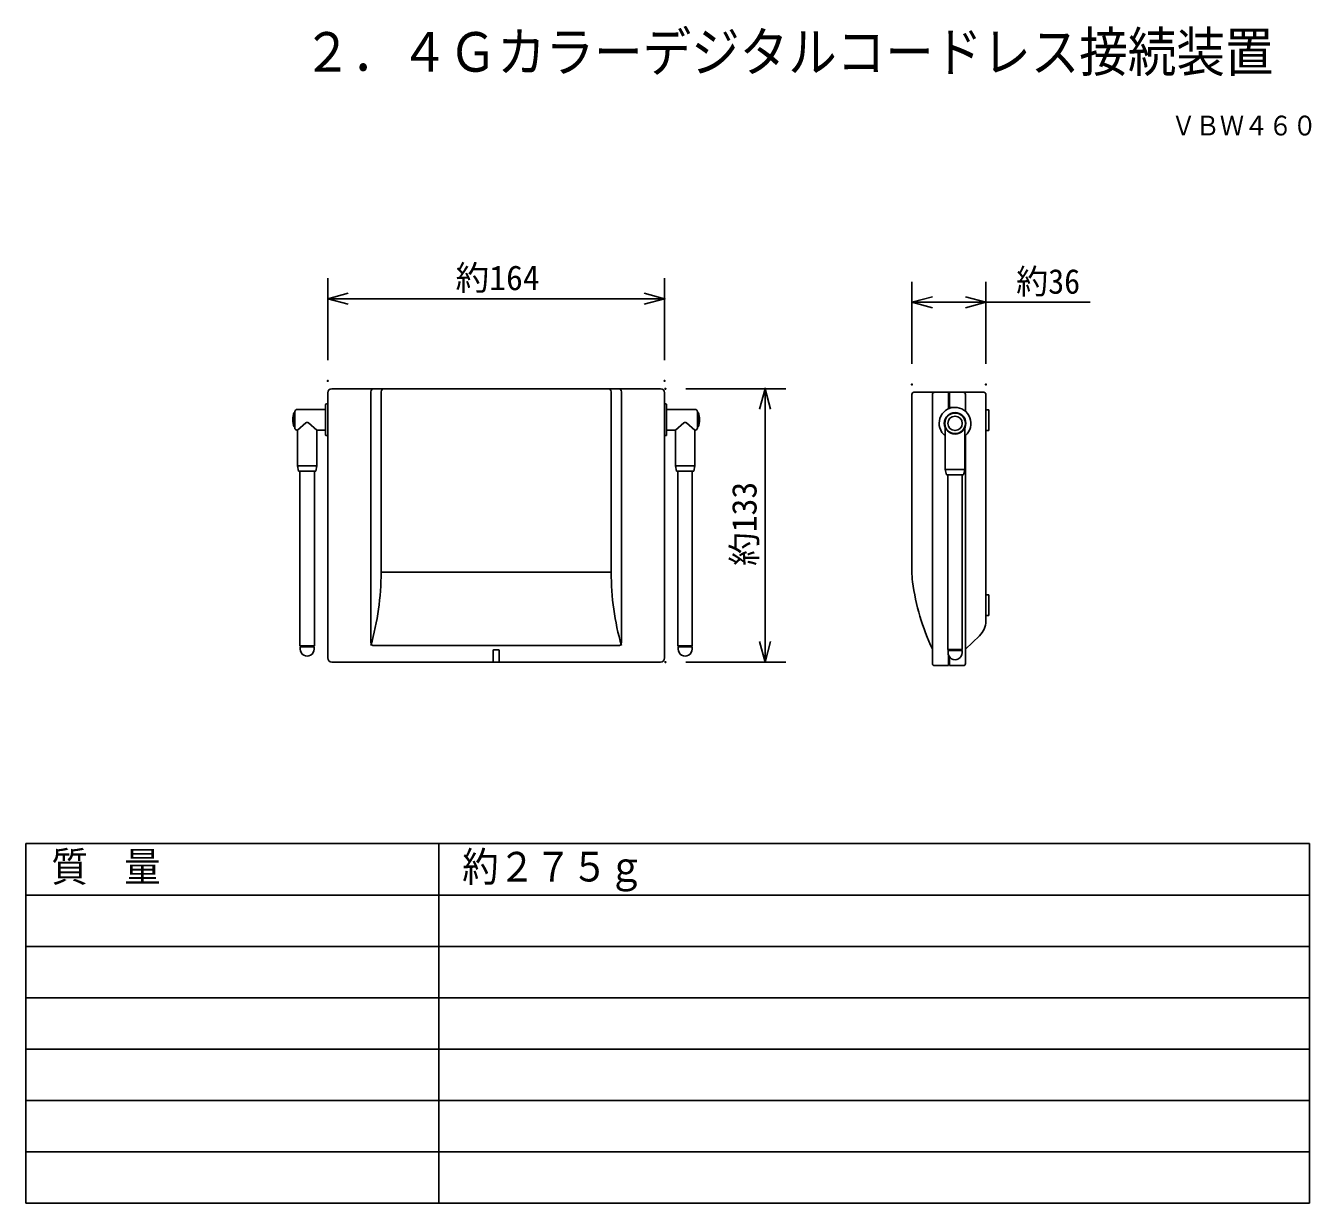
# Model space of a CAD drawing. Units: millimetres, scale not verified. Extents: x -62 to 63, y -57 to 58.
import ezdxf
from ezdxf.enums import TextEntityAlignment as Align

# ---------------------------------------------------------------- set-up
doc = ezdxf.new("R2010")
doc.units = ezdxf.units.MM
doc.header["$LTSCALE"] = 0.191441
doc.header["$PDMODE"] = 32
doc.header["$PDSIZE"] = 0.0957
for name, color, linetype in [('0-0_MOJI1', 2, 'Continuous'), ('0-1_TOUROKU', 1, 'Continuous'), ('0-2_WAKU', 1, 'Continuous'), ('0-3_GAIKEI', 7, 'Continuous'), ('0-4_SUNPO', 3, 'Continuous'), ('0-5_DEFPOINTS', 7, 'Continuous')]:
    doc.layers.add(name, color=color, linetype=linetype)
doc.styles.add('ＭＳ ゴシック', font='')
doc.styles.get('ＭＳ ゴシック').set_extended_font_data('MS Gothic')

# ---------------------------------------------------------------- blocks, each defined once
blk = doc.blocks.new('_OPEN30')
at = {"layer": '0-4_SUNPO', "color": 7}
blk.add_line((0, 0), (-1, 0), dxfattribs=at)
blk.add_lwpolyline([(-1, 0.26795), (0, 0), (-1, -0.26795)], dxfattribs=at)

msp = doc.modelspace()

# ---------------------------------------------------------------- linework, layer by layer
at = {"layer": '0-2_WAKU', "color": 4}
for p, q in [((62.5, -21.858), (-62.5, -21.858)), ((-62.5, -21.858), (-62.5, -56.858)), ((-22.2944, -56.858), (-22.2944, -21.858)), ((62.5, -56.858), (62.5, -21.858)), ((-62.5, -56.858), (62.5, -56.858))]:
    msp.add_line(p, q, dxfattribs=at)
at = {"layer": '0-2_WAKU'}
for p, q in [((62.5, -26.858), (-62.5, -26.858)), ((62.5, -31.858), (-62.5, -31.858)), ((62.5, -36.858), (-62.5, -36.858)), ((62.5, -41.858), (-62.5, -41.858)), ((62.5, -46.858), (-62.5, -46.858)), ((62.5, -51.858), (-62.5, -51.858))]:
    msp.add_line(p, q, dxfattribs=at)
at = {"layer": '0-3_GAIKEI'}
for p, q in [((-33.0977, -3.782), (-33.0977, 22.018)), ((-32.6977, 22.418), (-0.6977, 22.418)), ((-28.8977, -2.282), (-28.8977, 22.118)), ((-4.4977, -2.282), (-4.4977, 22.118)), ((-0.2977, -3.782), (-0.2977, 22.018)), ((23.7828, 4.6689), (23.7828, 21.8669)), ((30.7828, 22.0669), (23.9828, 22.0669)), ((25.7828, -4.3331), (25.7828, 21.8669)), ((27.3328, 20.454), (27.3328, 22.0669)), ((27.3328, 21.9669), (27.4328, 21.9669)), ((27.4328, 20.496), (27.4328, 22.0669)), ((28.9828, 20.2312), (28.9828, 21.8669)), ((30.9828, -0.1807), (30.9828, 21.8669)), ((-36.3577, 20.098), (-36.2977, 20.098)), ((-36.2977, 18.598), (-36.2977, 20.198)), ((-36.0977, 20.398), (-33.2977, 20.398)), ((-33.2977, 17.948), (-33.2977, 20.848)), ((-33.1977, 20.948), (-33.0977, 20.948)), ((-0.1977, 20.948), (-0.2977, 20.948)), ((-0.0977, 17.948), (-0.0977, 20.848)), ((2.7023, 20.398), (-0.0977, 20.398)), ((2.9023, 18.598), (2.9023, 20.198)), ((2.9623, 20.098), (2.9023, 20.098)), ((27.9828, 20.5969), (27.4328, 20.5969)), ((-36.0477, 18.398), (-35.2262, 19.0872)), ((-34.9691, 19.0872), (-34.1477, 18.398)), ((1.5738, 19.0872), (0.7523, 18.398)), ((2.6523, 18.398), (1.8309, 19.0872)), ((-36.3577, 18.698), (-36.2977, 18.698)), ((-36.0477, 18.398), (-36.0977, 18.398)), ((-36.0477, 14.898), (-36.0477, 18.398)), ((-34.1477, 14.898), (-34.1477, 18.398)), ((-34.1477, 18.398), (-33.2977, 18.398)), ((-33.1977, 17.848), (-33.0977, 17.848)), ((-0.1977, 17.848), (-0.2977, 17.848)), ((0.7523, 18.398), (-0.0977, 18.398)), ((0.7523, 14.898), (0.7523, 18.398)), ((2.6523, 18.398), (2.7023, 18.398)), ((2.6523, 14.898), (2.6523, 18.398)), ((2.9623, 18.698), (2.9023, 18.698)), ((27.0328, 14.5469), (27.0328, 18.7346)), ((28.9328, 14.5469), (28.9328, 18.7346)), ((28.9828, -4.3331), (28.9828, 17.8626)), ((-36.0477, 14.898), (-35.9277, 14.398)), ((-34.2677, 14.398), (-35.9277, 14.398)), ((-35.7977, -2.602), (-35.7977, 14.398)), ((-34.3977, -2.602), (-34.3977, 14.398)), ((-34.1477, 14.898), (-34.2677, 14.398)), ((0.7523, 14.898), (0.8723, 14.398)), ((0.8723, 14.398), (2.5323, 14.398)), ((1.0023, -2.602), (1.0023, 14.398)), ((2.4023, -2.602), (2.4023, 14.398)), ((2.6523, 14.898), (2.5323, 14.398)), ((27.0328, 14.5469), (27.1528, 14.0469)), ((27.1528, 14.0469), (28.8128, 14.0469)), ((27.2828, -2.9531), (27.2828, 14.0469)), ((28.6828, -2.9531), (28.6828, 14.0469)), ((28.9328, 14.5469), (28.8128, 14.0469)), ((28.9828, -2.9331), (30.3569, -1.634)), ((-34.3977, -2.602), (-35.7977, -2.602)), ((-34.4177, -2.702), (-35.7777, -2.702)), ((-35.7777, -2.922), (-35.7777, -2.702)), ((-35.7577, -2.602), (-35.7577, -2.702)), ((-34.4377, -2.602), (-34.4377, -2.702)), ((-34.4177, -2.922), (-34.4177, -2.702)), ((-28.5977, -2.582), (-4.7977, -2.582)), ((1.0023, -2.602), (2.4023, -2.602)), ((1.0423, -2.602), (1.0423, -2.702)), ((2.3623, -2.602), (2.3623, -2.702)), ((2.3823, -2.922), (2.3823, -2.702)), ((27.3028, -3.2731), (27.3028, -3.0531)), ((27.3228, -2.9531), (27.3228, -3.0531)), ((27.3328, -4.5331), (27.3328, -3.4729)), ((27.4328, -4.5331), (27.4328, -3.673)), ((28.6428, -2.9531), (28.6428, -3.0531)), ((28.6628, -3.2731), (28.6628, -3.0531)), ((-32.6977, -4.182), (-0.6977, -4.182)), ((25.9828, -4.5331), (27.3328, -4.5331)), ((27.3328, -4.4331), (27.4328, -4.4331)), ((27.4328, -4.5331), (28.7828, -4.5331)), ((27.4328, -4.5331), (28.7828, -4.5331))]:
    msp.add_line(p, q, dxfattribs=at)
at = {"layer": '0-3_GAIKEI', "color": 1}
for p, q in [((-27.8977, 4.556), (-27.8977, 22.118)), ((-5.4977, 4.556), (-5.4977, 22.118)), ((-36.3577, 18.698), (-36.3577, 20.098)), ((2.9623, 18.698), (2.9623, 20.098)), ((30.9828, 20.3578), (31.2828, 20.3578)), ((31.2828, 18.3578), (31.2828, 20.3578)), ((30.9828, 18.3578), (31.2828, 18.3578)), ((-34.1477, 14.898), (-36.0477, 14.898)), ((0.7523, 14.898), (2.6523, 14.898)), ((27.0328, 14.5469), (28.9328, 14.5469)), ((-27.8977, 4.556), (-5.4977, 4.556)), ((30.9828, 2.3578), (31.2828, 2.3578)), ((31.2828, 0.3578), (31.2828, 2.3578)), ((30.9828, 0.3578), (31.2828, 0.3578)), ((-16.9977, -3.082), (-16.9977, -4.182)), ((-16.8977, -2.982), (-16.4977, -2.982)), ((-16.3977, -3.082), (-16.3977, -4.182)), ((27.2828, -2.9531), (28.6828, -2.9531)), ((27.3028, -3.0531), (28.6628, -3.0531))]:
    msp.add_line(p, q, dxfattribs=at)
at = {"layer": '0-3_GAIKEI', "color": 3}
for p, q in [((1.7847, 22.418), (11.4922, 22.418)), ((9.4922, -2.182), (9.4922, 20.418)), ((1.7847, -4.182), (11.4922, -4.182))]:
    msp.add_line(p, q, dxfattribs=at)
at = {"layer": '0-3_GAIKEI'}
msp.add_lwpolyline([(1.0223, -2.922), (1.0223, -2.702), (2.3823, -2.702)], dxfattribs=at)
at = {"layer": '0-3_GAIKEI', "color": 1}
for radius in [1.05, 1, 1, 1, 0.7, 0.7]:
    msp.add_circle((27.9828, 19.0469), radius, dxfattribs=at)
at = {"layer": '0-3_GAIKEI'}
for centre, radius, start, end in [((-32.6977, 22.018), 0.4, 90, 180), ((-28.5977, 22.118), 0.3, 90, 180), ((-27.5977, 22.118), 0.3, 90, 180), ((-5.7977, 22.118), 0.3, 0, 90), ((-4.7977, 22.118), 0.3, 0, 90), ((-0.6977, 22.018), 0.4, 0, 90), ((23.9828, 21.8669), 0.2, 90, 180), ((25.9828, 21.8669), 0.2, 90, 180), ((28.7828, 21.8669), 0.2, 0, 90), ((30.7828, 21.8669), 0.2, 0, 90), ((-34.6777, 19.398), 1.82, 157.38014, 202.61986), ((-36.0977, 20.198), 0.2, 90, 179.99998), ((-33.1977, 20.848), 0.1, 90, 180), ((-0.1977, 20.848), 0.1, 0, 90), ((2.7023, 20.198), 0.2, 0.00002, 90), ((1.2823, 19.398), 1.82, 337.38014, 22.61986), ((27.9828, 19.0469), 1.55, 310.17777, 232.20028), ((-35.0977, 18.934), 0.2, 50, 130), ((1.7023, 18.934), 0.2, 50, 130), ((-36.0977, 18.598), 0.2, 179.99998, 270.00002), ((-33.1977, 17.948), 0.1, 180, 270), ((-0.1977, 17.948), 0.1, 270, 0), ((2.7023, 18.598), 0.2, 269.99998, 0.00002), ((31.7828, 4.6689), 8, 180, 187.47877), ((45.6948, 6.4952), 22.0314, 187.47877, 205.33752), ((28.9828, -0.1807), 2, 313.39461, 0), ((-28.5977, -2.282), 0.3, 180, 270), ((-4.7977, -2.282), 0.3, 270, 0), ((-35.0977, -2.922), 0.68, 179.99998, 359.99999), ((1.7023, -2.922), 0.68, 180.00001, 0.00002), ((27.9828, -3.2731), 0.68, 180.00001, 0.00002), ((-32.6977, -3.782), 0.4, 180, 270), ((-0.6977, -3.782), 0.4, 270, 0), ((25.9828, -4.3331), 0.2, 180, 270), ((28.7828, -4.3331), 0.2, 270, 0)]:
    msp.add_arc(centre, radius, start, end, dxfattribs=at)
at = {"layer": '0-3_GAIKEI', "color": 1}
for centre, radius, start, end in [((-53.8738, 4.556), 25.9761, 344.05025, 0), ((20.4784, 4.556), 25.9761, 180, 195.94975), ((-16.8977, -3.082), 0.1, 90, 180), ((-16.4977, -3.082), 0.1, 0, 90)]:
    msp.add_arc(centre, radius, start, end, dxfattribs=at)
at = {"layer": '0-4_SUNPO'}
for p, q in [((-33.0977, 25.1791), (-33.0977, 33.1791)), ((-0.2977, 25.1791), (-0.2977, 33.1791)), ((23.7828, 24.8281), (23.7828, 32.8281)), ((30.9828, 24.8281), (30.9828, 32.8281)), ((-31.0977, 31.1791), (-2.2977, 31.1791)), ((25.7828, 30.8281), (28.9828, 30.8281)), ((30.9828, 30.8281), (41.1495, 30.8281))]:
    msp.add_line(p, q, dxfattribs=at)
at = {"layer": '0-4_SUNPO', "color": 7}
for p in [(-0.2153, 22.418), (9.4922, 22.418), (-0.2153, -4.182)]:
    msp.add_point(p, dxfattribs=at)
at = {"layer": '0-5_DEFPOINTS'}
for p in [(-0.2977, 31.1791), (30.9828, 30.8281), (-33.0977, 23.1791), (-0.2977, 23.1791), (23.7828, 22.8281), (30.9828, 22.8281)]:
    msp.add_point(p, dxfattribs=at)

# ---------------------------------------------------------------- block references
at = {"layer": '0-3_GAIKEI', "xscale": 2, "yscale": 2}
for p, rotation in [((9.4922, 22.418), 90), ((9.4922, -4.182), 270)]:
    msp.add_blockref('_OPEN30', p, dxfattribs=dict(at, rotation=rotation))
at = {"layer": '0-4_SUNPO', "xscale": 2, "yscale": 2, "rotation": 180}
for p in [(-33.0977, 31.1791), (23.7828, 30.8281)]:
    msp.add_blockref('_OPEN30', p, dxfattribs=at)
at = {"layer": '0-4_SUNPO', "xscale": 2, "yscale": 2}
for p in [(-0.2977, 31.1791), (30.9828, 30.8281)]:
    msp.add_blockref('_OPEN30', p, dxfattribs=at)

# ---------------------------------------------------------------- texts
at = {"layer": '0-0_MOJI1', "style": 'ＭＳ ゴシック', "width": 0.9}
for s, height, p in [('２．４Ｇカラーデジタルコードレス接続装置', 3.848, (-35.5, 52.1178)), ('質\u3000量', 2.887, (-60, -26.4131)), ('約２７５ｇ', 2.887, (-20, -26.4131))]:
    msp.add_text(s, height=height, dxfattribs=at).set_placement(p, align=Align.BOTTOM_LEFT)
at = {"layer": '0-1_TOUROKU', "style": 'ＭＳ ゴシック', "width": 0.9}
msp.add_text('ＶＢＷ４６０', height=1.924, dxfattribs=at).set_placement((49.0333, 46.4879), align=Align.BOTTOM_LEFT)
at = {"layer": '0-3_GAIKEI', "color": 3, "style": 'ＭＳ ゴシック'}
msp.add_text('約133', height=2.406, rotation=90, dxfattribs=at).set_placement((9.3826, 5.1645), align=Align.BOTTOM_LEFT)
at = {"layer": '0-4_SUNPO', "style": 'ＭＳ ゴシック'}
msp.add_text('約164', height=2.406, dxfattribs=at).set_placement((-20.6511, 31.2887), align=Align.BOTTOM_LEFT)
at = {"layer": '0-4_SUNPO', "style": 'ＭＳ ゴシック', "width": 0.95}
msp.add_text('約36', height=2.406, dxfattribs=at).set_placement((33.933, 30.9376), align=Align.BOTTOM_LEFT)

doc.saveas('drawing.dxf')
